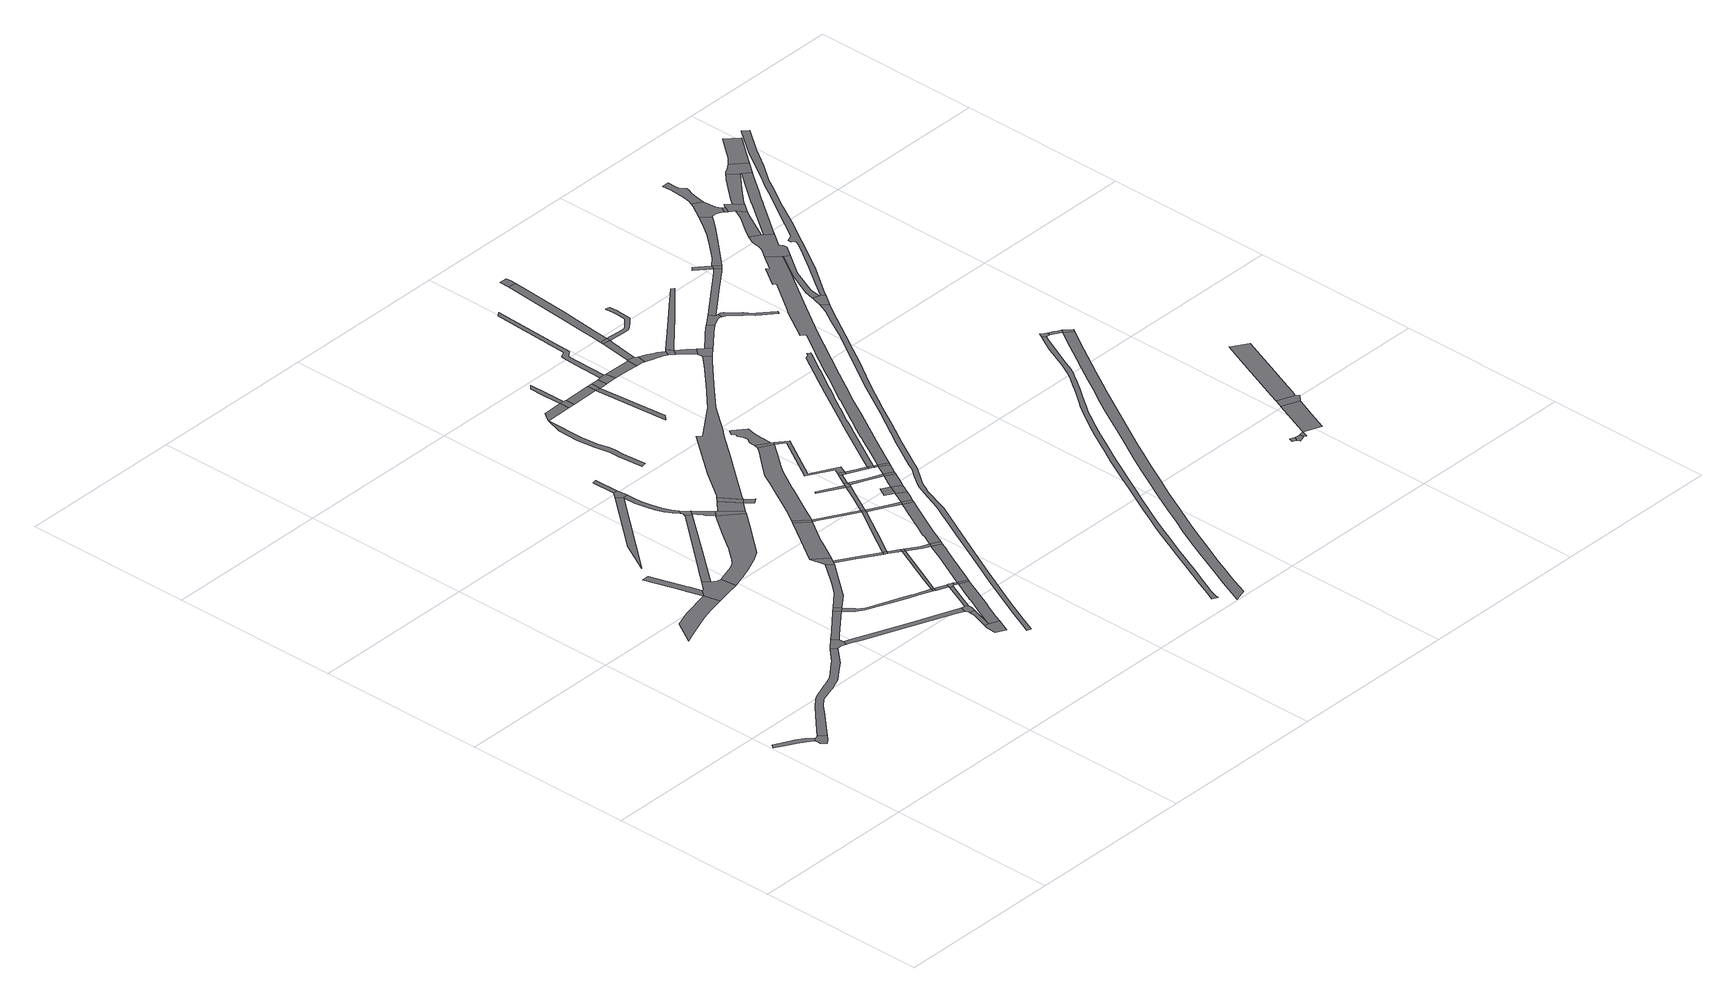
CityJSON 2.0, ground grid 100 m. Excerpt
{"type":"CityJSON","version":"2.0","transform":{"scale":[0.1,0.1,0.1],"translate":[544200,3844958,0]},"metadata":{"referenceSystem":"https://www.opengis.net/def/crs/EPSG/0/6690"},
"CityObjects":{
"road1":{"type":"Road","attributes":{"RoadStructureAttribute.sectionType":"1"},"geometry":[{"type":"MultiSurface","lod":"1","boundaries":[[[0,1,2,3,4,5,6,7,8,9]]]}]},
"road2":{"type":"Road","geometry":[{"type":"MultiSurface","lod":"1","boundaries":[[[10,11,9,8,12,13,14,15,16]]]}]},
"road3":{"type":"Road","attributes":{"RoadStructureAttribute.sectionType":"1"},"geometry":[{"type":"MultiSurface","lod":"1","boundaries":[[[17,18,19,20,21,22,23,24,25,26,10,16,27,28,29,30,31,32,33,34,35]]]}]},
"road4":{"type":"Road","attributes":{"RoadStructureAttribute.sectionType":"1"},"geometry":[{"type":"MultiSurface","lod":"1","boundaries":[[[36,37,38,39,40,41,42,43,44]]]}]},
"road5":{"type":"Road","geometry":[{"type":"MultiSurface","lod":"1","boundaries":[[[45,46,17,35,47,48,49,50]]]}]},
"road6":{"type":"Road","attributes":{"RoadStructureAttribute.sectionType":"1"},"geometry":[{"type":"MultiSurface","lod":"1","boundaries":[[[51,52,53,54,55,56,36,57]]]}]},
"road7":{"type":"Road","attributes":{"RoadStructureAttribute.sectionType":"1"},"geometry":[{"type":"MultiSurface","lod":"1","boundaries":[[[58,59,60,61,45,50,62,63,64]]]}]},
"road8":{"type":"Road","geometry":[{"type":"MultiSurface","lod":"1","boundaries":[[[65,66,57,36,44,67,68,69,70,71]]]}]},
"road9":{"type":"Road","geometry":[{"type":"MultiSurface","lod":"1","boundaries":[[[72,58,64,73]]]}]},
"road10":{"type":"Road","attributes":{"RoadStructureAttribute.sectionType":"1"},"geometry":[{"type":"MultiSurface","lod":"1","boundaries":[[[74,75,76,77,78,49,48,79,80,81,82,83,84]]]}]},
"road11":{"type":"Road","attributes":{"RoadStructureAttribute.sectionType":"1"},"geometry":[{"type":"MultiSurface","lod":"1","boundaries":[[[85,86,87,88,89,90,91,92,93,94,73,64,95,96,97,98,99,100,101,102,103,104,105,106]]]}]},
"road12":{"type":"Road","attributes":{"RoadStructureAttribute.sectionType":"1"},"geometry":[{"type":"MultiSurface","lod":"1","boundaries":[[[107,108,109,110,111,72,73,112,113,114,115,116]]]}]},
"road13":{"type":"Road","attributes":{"RoadStructureAttribute.sectionType":"1"},"geometry":[{"type":"MultiSurface","lod":"1","boundaries":[[[117,118,119,120]]]}]},
"road14":{"type":"Road","attributes":{"RoadStructureAttribute.sectionType":"1"},"geometry":[{"type":"MultiSurface","lod":"1","boundaries":[[[121,122,123,124,65,71,125,126,127]]]}]},
"road15":{"type":"Road","geometry":[{"type":"MultiSurface","lod":"1","boundaries":[[[128,129,130,131,132,133]]]}]},
"road16":{"type":"Road","attributes":{"RoadStructureAttribute.sectionType":"1"},"geometry":[{"type":"MultiSurface","lod":"1","boundaries":[[[134,135,136,137,138,139,128,133,140]]]}]},
"road17":{"type":"Road","geometry":[{"type":"MultiSurface","lod":"1","boundaries":[[[141,142,84,83,143,144,145,134,140,146,147,148,149,150,151]]]}]},
"road18":{"type":"Road","attributes":{"RoadStructureAttribute.sectionType":"1"},"geometry":[{"type":"MultiSurface","lod":"1","boundaries":[[[152,153,154,155,156,157,158,159,160,161,162,163,164,165,166,69,68,167,168,169,170,171,172,173,174,175,176,177,178,179,180]]]}]},
"road19":{"type":"Road","attributes":{"RoadStructureAttribute.sectionType":"1"},"geometry":[{"type":"MultiSurface","lod":"1","boundaries":[[[181,182,183,184,185,186,133,132,187,188,189,190,191,192,193,194]]]}]},
"road20":{"type":"Road","attributes":{"RoadStructureAttribute.sectionType":"1"},"geometry":[{"type":"MultiSurface","lod":"1","boundaries":[[[195,196,151,150,197,198]]]}]},
"road21":{"type":"Road","geometry":[{"type":"MultiSurface","lod":"1","boundaries":[[[106,105,199,200]]]}]},
"road22":{"type":"Road","geometry":[{"type":"MultiSurface","lod":"1","boundaries":[[[201,107,116,202,203,204]]]}]},
"road23":{"type":"Road","attributes":{"RoadStructureAttribute.sectionType":"1"},"geometry":[{"type":"MultiSurface","lod":"1","boundaries":[[[200,199,205,206]]]}]},
"road24":{"type":"Road","geometry":[{"type":"MultiSurface","lod":"1","boundaries":[[[207,208,206,205,195,198,209,210,211]]]}]},
"road25":{"type":"Road","attributes":{"RoadStructureAttribute.sectionType":"1"},"geometry":[{"type":"MultiSurface","lod":"1","boundaries":[[[212,213,214,215,216,217,120,218,219,220,221,222,223,224]]]}]},
"road26":{"type":"Road","geometry":[{"type":"MultiSurface","lod":"1","boundaries":[[[225,226,227,117,120,217]]]}]},
"road27":{"type":"Road","geometry":[{"type":"MultiSurface","lod":"1","boundaries":[[[211,210,181,228]]]}]},
"road28":{"type":"Road","geometry":[{"type":"MultiSurface","lod":"1","boundaries":[[[229,224,223,230,121,127,231,232]]]}]},
"road29":{"type":"Road","attributes":{"RoadStructureAttribute.sectionType":"1"},"geometry":[{"type":"MultiSurface","lod":"1","boundaries":[[[233,203,202,234,235,236,237]]]}]},
"road30":{"type":"Road","attributes":{"RoadStructureAttribute.sectionType":"1"},"geometry":[{"type":"MultiSurface","lod":"1","boundaries":[[[238,239,240,106,200,241,242,243]]]}]},
"road31":{"type":"Road","geometry":[{"type":"MultiSurface","lod":"1","boundaries":[[[228,181,194,244]]]}]},
"road32":{"type":"Road","attributes":{"RoadStructureAttribute.sectionType":"1"},"geometry":[{"type":"MultiSurface","lod":"1","boundaries":[[[245,246,232,231,247,248,152,249]]]}]},
"road33":{"type":"Road","attributes":{"RoadStructureAttribute.sectionType":"1"},"geometry":[{"type":"MultiSurface","lod":"1","boundaries":[[[250,251,227,226]]]}]},
"road34":{"type":"Road","attributes":{"RoadStructureAttribute.sectionType":"1"},"geometry":[{"type":"MultiSurface","lod":"1","boundaries":[[[252,253,201,204,254,255,256,257]]]}]},
"road35":{"type":"Road","geometry":[{"type":"MultiSurface","lod":"1","boundaries":[[[249,152,180,258,259]]]}]},
"road36":{"type":"Road","geometry":[{"type":"MultiSurface","lod":"1","boundaries":[[[237,236,260,261]]]}]},
"road37":{"type":"Road","attributes":{"RoadStructureAttribute.sectionType":"1"},"geometry":[{"type":"MultiSurface","lod":"1","boundaries":[[[262,261,260,238,263]]]}]},
"road38":{"type":"Road","attributes":{"RoadStructureAttribute.sectionType":"1"},"geometry":[{"type":"MultiSurface","lod":"1","boundaries":[[[264,259,258,265]]]}]},
"road39":{"type":"Road","attributes":{"RoadStructureAttribute.sectionType":"1"},"geometry":[{"type":"MultiSurface","lod":"1","boundaries":[[[266,267,268,228,244,269,270,271,272,273,274]]]}]},
"road40":{"type":"Road","geometry":[{"type":"MultiSurface","lod":"1","boundaries":[[[263,238,243,275]]]}]},
"road41":{"type":"Road","geometry":[{"type":"MultiSurface","lod":"1","boundaries":[[[276,252,257,277]]]}]},
"road42":{"type":"Road","attributes":{"RoadStructureAttribute.sectionType":"1"},"geometry":[{"type":"MultiSurface","lod":"1","boundaries":[[[278,264,265,279]]]}]},
"road43":{"type":"Road","geometry":[{"type":"MultiSurface","lod":"1","boundaries":[[[280,281,275,243,282,283,266,284]]]}]},
"road44":{"type":"Road","attributes":{"RoadStructureAttribute.sectionType":"1"},"geometry":[{"type":"MultiSurface","lod":"1","boundaries":[[[285,286,279,265]]]}]},
"road45":{"type":"Road","attributes":{"RoadStructureAttribute.sectionType":"1"},"geometry":[{"type":"MultiSurface","lod":"1","boundaries":[[[287,288,289,237,261,290,291]]]}]},
"road46":{"type":"Road","geometry":[{"type":"MultiSurface","lod":"1","boundaries":[[[284,266,274,292]]]}]},
"road47":{"type":"Road","attributes":{"RoadStructureAttribute.sectionType":"1"},"geometry":[{"type":"MultiSurface","lod":"1","boundaries":[[[293,277,257,294,295,287,296]]]}]},
"road48":{"type":"Road","geometry":[{"type":"MultiSurface","lod":"1","boundaries":[[[297,298,299,300,301,302,303,304,305,306,307,308,309,310,311,312]]]}]},
"road49":{"type":"Road","geometry":[{"type":"MultiSurface","lod":"1","boundaries":[[[296,287,291,313]]]}]},
"road50":{"type":"Road","attributes":{"RoadStructureAttribute.sectionType":"1"},"geometry":[{"type":"MultiSurface","lod":"1","boundaries":[[[314,315,316,317,318,319,320,321,322,284,292,323,324,325,326]]]}]},
"road51":{"type":"Road","attributes":{"RoadStructureAttribute.sectionType":"1"},"geometry":[{"type":"MultiSurface","lod":"1","boundaries":[[[327,328,329,330,331,332,333,276,277,334,335,336,337,338,339,340]]]}]},
"road52":{"type":"Road","geometry":[{"type":"MultiSurface","lod":"1","boundaries":[[[341,342,313,291,343,344,314,345]]]}]},
"road53":{"type":"Road","attributes":{"RoadStructureAttribute.sectionType":"1"},"geometry":[{"type":"MultiSurface","lod":"1","boundaries":[[[346,347,296,313,348,349,350,351]]]}]},
"road54":{"type":"Road","geometry":[{"type":"MultiSurface","lod":"1","boundaries":[[[352,353,354,346,355]]]}]},
"road55":{"type":"Road","attributes":{"RoadStructureAttribute.sectionType":"1"},"geometry":[{"type":"MultiSurface","lod":"1","boundaries":[[[356,357,358,359,311,360]]]}]},
"road56":{"type":"Road","geometry":[{"type":"MultiSurface","lod":"1","boundaries":[[[345,314,326,361]]]}]},
"road57":{"type":"Road","geometry":[{"type":"MultiSurface","lod":"1","boundaries":[[[362,355,346,351,363,364]]]}]},
"road58":{"type":"Road","attributes":{"RoadStructureAttribute.sectionType":"1"},"geometry":[{"type":"MultiSurface","lod":"1","boundaries":[[[365,345,361,366,367]]]}]},
"road59":{"type":"Road","geometry":[{"type":"MultiSurface","lod":"1","boundaries":[[[368,369,370,365,371]]]}]},
"road60":{"type":"Road","attributes":{"RoadStructureAttribute.sectionType":"1"},"geometry":[{"type":"MultiSurface","lod":"1","boundaries":[[[372,362,364,373]]]}]},
"road61":{"type":"Road","geometry":[{"type":"MultiSurface","lod":"1","boundaries":[[[374,356,360,375,376]]]}]},
"road62":{"type":"Road","attributes":{"RoadStructureAttribute.sectionType":"1"},"geometry":[{"type":"MultiSurface","lod":"1","boundaries":[[[371,365,367,377,378,379,380]]]}]},
"road63":{"type":"Road","geometry":[{"type":"MultiSurface","lod":"1","boundaries":[[[381,372,373,382,383]]]}]},
"road64":{"type":"Road","geometry":[{"type":"MultiSurface","lod":"1","boundaries":[[[384,385,386,364,363,387,388,389,390]]]}]},
"road65":{"type":"Road","geometry":[{"type":"MultiSurface","lod":"1","boundaries":[[[391,392,393,394,395,396,356,374]]]}]},
"road66":{"type":"Road","attributes":{"RoadStructureAttribute.sectionType":"1"},"geometry":[{"type":"MultiSurface","lod":"1","boundaries":[[[397,398,399,400,340,401,402,403,404,381,383]]]}]},
"road67":{"type":"Road","attributes":{"RoadStructureAttribute.sectionType":"1"},"geometry":[{"type":"MultiSurface","lod":"1","boundaries":[[[389,405,371,380,406,407,408]]]}]},
"road68":{"type":"Road","attributes":{"RoadStructureAttribute.sectionType":"1"},"geometry":[{"type":"MultiSurface","lod":"1","boundaries":[[[409,410,383,382,411,412,413,414]]]}]},
"road69":{"type":"Road","geometry":[{"type":"MultiSurface","lod":"1","boundaries":[[[415,327,340,400,416]]]}]},
"road70":{"type":"Road","attributes":{"RoadStructureAttribute.sectionType":"1"},"geometry":[{"type":"MultiSurface","lod":"1","boundaries":[[[417,376,375,418]]]}]},
"road71":{"type":"Road","attributes":{"RoadStructureAttribute.sectionType":"1"},"geometry":[{"type":"MultiSurface","lod":"1","boundaries":[[[419,420,421,422,423,424,425,426,427,278,279,428,429,430,431,432,433,434,435,436,437]]]}]},
"road72":{"type":"Road","geometry":[{"type":"MultiSurface","lod":"1","boundaries":[[[390,389,408,438]]]}]},
"road73":{"type":"Road","attributes":{"RoadStructureAttribute.sectionType":"1"},"geometry":[{"type":"MultiSurface","lod":"1","boundaries":[[[439,440,441,442,443,444,445,446,447,448,449,450,451,415,416]]]}]},
"road74":{"type":"Road","geometry":[{"type":"MultiSurface","lod":"1","boundaries":[[[414,413,452,453,454,455]]]}]},
"road75":{"type":"Road","attributes":{"RoadStructureAttribute.sectionType":"1"},"geometry":[{"type":"MultiSurface","lod":"1","boundaries":[[[418,456,457,458]]]}]},
"road76":{"type":"Road","attributes":{"RoadStructureAttribute.sectionType":"1"},"geometry":[{"type":"MultiSurface","lod":"1","boundaries":[[[459,390,438,460]]]}]},
"road77":{"type":"Road","geometry":[{"type":"MultiSurface","lod":"1","boundaries":[[[455,454,459,461]]]}]},
"road78":{"type":"Road","geometry":[{"type":"MultiSurface","lod":"1","boundaries":[[[461,459,460,462]]]}]},
"road79":{"type":"Road","geometry":[{"type":"MultiSurface","lod":"1","boundaries":[[[463,417,418,458]]]}]},
"road80":{"type":"Road","attributes":{"RoadStructureAttribute.sectionType":"1"},"geometry":[{"type":"MultiSurface","lod":"1","boundaries":[[[464,463,458,465]]]}]},
"road81":{"type":"Road","attributes":{"RoadStructureAttribute.sectionType":"1"},"geometry":[{"type":"MultiSurface","lod":"1","boundaries":[[[466,467,468,469,470,471,472,473,474,475,476,477,478,479,480,481,482,483,484,485,486,487,488,489,490,491,492,493,494,495,496,497,498,499,500,501,502,503,504,505,506,507,508,509,510,511,512,513,514,515,516,517,518,519,520,521,522,523]]]}]},
"road82":{"type":"Road","geometry":[{"type":"MultiSurface","lod":"1","boundaries":[[[524,525,464,465,526,527]]]}]},
"road83":{"type":"Road","attributes":{"RoadStructureAttribute.sectionType":"1"},"geometry":[{"type":"MultiSurface","lod":"1","boundaries":[[[527,526,528,529,530]]]}]},
"road84":{"type":"Road","attributes":{"RoadStructureAttribute.sectionType":"1"},"geometry":[{"type":"MultiSurface","lod":"1","boundaries":[[[531,532,533,534,535,536,537,538,539,540,525,524]]]}]},
"road85":{"type":"Road","geometry":[{"type":"MultiSurface","lod":"1","boundaries":[[[541,530,529,542,543,544,545,546]]]}]},
"road86":{"type":"Road","attributes":{"RoadStructureAttribute.sectionType":"1"},"geometry":[{"type":"MultiSurface","lod":"1","boundaries":[[[547,548,549,550,551,552,553,554,555,556,557,558,559,560,561,562,563,564,565,566,567,568,569,570,571,572,573,574,575,576,577,578,579,580,581,582,583,584,585,586,587,588,589,590,414,455]]]}]},
"road87":{"type":"Road","attributes":{"RoadStructureAttribute.sectionType":"1"},"geometry":[{"type":"MultiSurface","lod":"1","boundaries":[[[591,541,546,592,593]]]}]},
"road88":{"type":"Road","attributes":{"RoadStructureAttribute.sectionType":"1"},"geometry":[{"type":"MultiSurface","lod":"1","boundaries":[[[594,595,596,544,543,597,598,599,600,601]]]}]},
"road89":{"type":"Road","geometry":[{"type":"MultiSurface","lod":"1","boundaries":[[[602,603,591,593]]]}]},
"road90":{"type":"Road","geometry":[{"type":"MultiSurface","lod":"1","boundaries":[[[604,601,600,605,606,607]]]}]},
"road91":{"type":"Road","attributes":{"RoadStructureAttribute.sectionType":"1"},"geometry":[{"type":"MultiSurface","lod":"1","boundaries":[[[608,609,607,606,610,611,612,613,614]]]}]},
"road92":{"type":"Road","attributes":{"RoadStructureAttribute.sectionType":"1"},"geometry":[{"type":"MultiSurface","lod":"1","boundaries":[[[615,616,617,618,619,620,621,622,623,624,625,626,627,628,629,630,631,632,633,634,635,636,637,638,639,640,641,642,643,644,645,646,647,648,649,650,651,652,653,654,655,656,657,658,659,660,661,662,663,664,665,666,667,668,669,670,671,672,673,674,675,676,677,678,679,680,681,682,683,684,685,686,687,688,689,690,691,692,693,694]]]}]},
"road93":{"type":"Road","attributes":{"RoadStructureAttribute.sectionType":"1"},"geometry":[{"type":"MultiSurface","lod":"1","boundaries":[[[695,696,697,698,603,602,699,700,701,702]]]}]},
"road94":{"type":"Road","geometry":[{"type":"MultiSurface","lod":"1","boundaries":[[[614,613,419,437,703,704]]]}]},
"road95":{"type":"Road","geometry":[{"type":"MultiSurface","lod":"1","boundaries":[[[705,706,707,708,709,710,711,712,713,714,715,716,717,718,719,720,602,593]]]}]},
"road96":{"type":"Road","attributes":{"function":"3","RoadStructureAttribute.sectionType":"1"},"geometry":[{"type":"MultiSurface","lod":"1","boundaries":[[[721,722,723,724,725,726,727,728,729,730,731,732,733,734,735,736,737,738,739,740,741,742,743,744,745,746,747,748,749,750,751,752,753,754,755,756,757,758,759,760,761,762,763,764,765]]]}]},
"road97":{"type":"Road","attributes":{"RoadStructureAttribute.sectionType":"1"},"geometry":[{"type":"MultiSurface","lod":"1","boundaries":[[[766,767,768,704,703,769,770,771]]]}]},
"road98":{"type":"Road","geometry":[{"type":"MultiSurface","lod":"1","boundaries":[[[772,695,702,773,774]]]}]},
"road99":{"type":"Road","attributes":{"RoadStructureAttribute.sectionType":"1"},"geometry":[{"type":"MultiSurface","lod":"1","boundaries":[[[775,776,777,778,779,780,781,604,607]]]}]},
"road100":{"type":"Road","attributes":{"RoadStructureAttribute.sectionType":"1"},"geometry":[{"type":"MultiSurface","lod":"1","boundaries":[[[782,783,784,785,786,787,788,789,790,791,792,793,794,795,796,797,798,799,800,801,802,803,804,805,806,807,808,809,810,811,812,813,814,815,816,817,818,461,462,819,820,821,822,823,824,825,826,827,828,829,830,831,832,833]]]}]},
"road101":{"type":"Road","geometry":[{"type":"MultiSurface","lod":"1","boundaries":[[[834,835,766,771,836,837,838,839,840]]]}]},
"road102":{"type":"Road","attributes":{"RoadStructureAttribute.sectionType":"1"},"geometry":[{"type":"MultiSurface","lod":"1","boundaries":[[[841,842,843,844,845,846,847,848,849,850,851,852,853,839,838]]]}]},
"road103":{"type":"Road","attributes":{"RoadStructureAttribute.sectionType":"1"},"geometry":[{"type":"MultiSurface","lod":"1","boundaries":[[[854,855,856,834,840,857,858,859]]]}]},
"road104":{"type":"Road","geometry":[{"type":"MultiSurface","lod":"1","boundaries":[[[860,861,862,863]]]}]},
"road105":{"type":"Road","geometry":[{"type":"MultiSurface","lod":"1","boundaries":[[[864,863,862,865,866,867,868]]]}]},
"road106":{"type":"Road","attributes":{"RoadStructureAttribute.sectionType":"1"},"geometry":[{"type":"MultiSurface","lod":"1","boundaries":[[[869,868,867,870]]]}]},
"road107":{"type":"Road","geometry":[{"type":"MultiSurface","lod":"1","boundaries":[[[871,872,854,873]]]}]},
"road108":{"type":"Road","geometry":[{"type":"MultiSurface","lod":"1","boundaries":[[[874,875,876,466,523,877,878,879]]]}]},
"road109":{"type":"Road","geometry":[{"type":"MultiSurface","lod":"1","boundaries":[[[873,854,859,880]]]}]},
"road110":{"type":"Road","attributes":{"RoadStructureAttribute.sectionType":"1"},"geometry":[{"type":"MultiSurface","lod":"1","boundaries":[[[881,882,883,869,884,885,886,887,888]]]}]},
"road111":{"type":"Road","attributes":{"RoadStructureAttribute.sectionType":"1"},"geometry":[{"type":"MultiSurface","lod":"1","boundaries":[[[889,890,891,874,879,892,893,894]]]}]},
"road112":{"type":"Road","geometry":[{"type":"MultiSurface","lod":"1","boundaries":[[[895,896,881,888,897,898,899]]]}]},
"road113":{"type":"Road","geometry":[{"type":"MultiSurface","lod":"1","boundaries":[[[900,615,694,901,902,903,904]]]}]},
"road114":{"type":"Road","geometry":[{"type":"MultiSurface","lod":"1","boundaries":[[[905,906,903,902,907,721,908]]]}]},
"road115":{"type":"Road","attributes":{"RoadStructureAttribute.sectionType":"1"},"geometry":[{"type":"MultiSurface","lod":"1","boundaries":[[[909,910,911,912,913,914,873,880,915,916,917,918,919]]]}]},
"road116":{"type":"Road","geometry":[{"type":"MultiSurface","lod":"1","boundaries":[[[908,721,765,920]]]}]},
"road117":{"type":"Road","geometry":[{"type":"MultiSurface","lod":"1","boundaries":[[[921,922,923,924,925,926,927,928,782,833,889,894,929,930,931,932,933,934,935]]]}]},
"road118":{"type":"Road","attributes":{"RoadStructureAttribute.sectionType":"1"},"geometry":[{"type":"MultiSurface","lod":"1","boundaries":[[[936,937,938,939,940,941,895,899,942,943,944,945,946]]]}]},
"road119":{"type":"Road","attributes":{"RoadStructureAttribute.sectionType":"1"},"geometry":[{"type":"MultiSurface","lod":"1","boundaries":[[[947,948,949,921,935,950,951]]]}]},
"road120":{"type":"Road","geometry":[{"type":"MultiSurface","lod":"1","boundaries":[[[952,953,909,919,954,955,956,957,958,959,960,961,962]]]}]},
"road121":{"type":"Road","attributes":{"RoadStructureAttribute.sectionType":"1"},"geometry":[{"type":"MultiSurface","lod":"1","boundaries":[[[959,958,963,964]]]}]},
"road122":{"type":"Road","geometry":[{"type":"MultiSurface","lod":"1","boundaries":[[[965,964,963,966,947,951,967,968]]]}]},
"road123":{"type":"Road","attributes":{"RoadStructureAttribute.sectionType":"1"},"geometry":[{"type":"MultiSurface","lod":"1","boundaries":[[[969,970,971,972,952,962,973,974,975,976,977,978,979]]]}]},
"road124":{"type":"Road","attributes":{"RoadStructureAttribute.sectionType":"1"},"geometry":[{"type":"MultiSurface","lod":"1","boundaries":[[[980,981,982,983,984,985,986,987,988,989,990,991,992,993,994,995,996,997,998,999,1000,878,877,1001,1002,1003,1004,1005,1006,1007,1008,1009,1010,1011,1012,1013,1014]]]}]},
"road125":{"type":"Road","attributes":{"RoadStructureAttribute.sectionType":"1"},"geometry":[{"type":"MultiSurface","lod":"1","boundaries":[[[1015,1016,1017,1018,1019,1020,1021,933,932,1022,1023,1024,1025,1026,1027,1028,1029,1030,1031,1032]]]}]},
"road126":{"type":"Road","attributes":{"RoadStructureAttribute.sectionType":"1"},"geometry":[{"type":"MultiSurface","lod":"1","boundaries":[[[1033,1034,1035,1036,1037,1038,968,967,1039,1040,1041,1042]]]}]},
"road127":{"type":"Road","geometry":[{"type":"MultiSurface","lod":"1","boundaries":[[[1043,1044,1045,1046,1033,1042,1015,1032,1047]]]}]},
"road128":{"type":"Road","attributes":{"RoadStructureAttribute.sectionType":"1"},"geometry":[{"type":"MultiSurface","lod":"1","boundaries":[[[1048,1049,1050,1043,1047,1051,1052,1053]]]}]}
},
"vertices":[
[182,800,0],[137,829,0],[97,852,0],[26,886,0],[9,863,0],[74,829,0],[122,804,0],[165,777,0],[200,750,0],[217,765,0],
[242,770,0],[230,765,0],[205,730,0],[200,713,0],[224,685,0],[250,708,0],[278,736,0],
[874,1248,0],[793,1166,0],[775,1152,0],[677,1077,0],[635,1060,0],[607,1049,0],[507,1011,0],[483,998,0],[435,957,0],[326,854,0],[427,890,0],[466,930,0],[510,966,0],[600,996,0],[610,1000,0],[690,1032,0],[750,1078,0],[814,1126,0],[900,1222,0],
[802,2046,0],[625,2006,0],[528,1971,0],[447,1832,0],[509,1858,0],[656,1912,0],[723,1932,0],[805,1951,0],[823,1955,0],
[939,1302,0],[882,1257,0],[933,1225,0],[957,1215,0],[967,1243,0],[965,1270,0],
[813,2158,0],[811,2163,0],[746,2378,0],[704,2377,0],[772,2147,0],[774,2141,0],[834,2089,0],
[1136,1465,0],[1125,1457,0],[1008,1358,0],[996,1348,0],[972,1276,0],[998,1297,0],[1163,1432,0],
[892,2143,0],[839,2081,0],[908,1974,0],[985,1990,0],[972,2082,0],[952,2085,0],[921,2107,0],
[1161,1486,0],[1188,1452,0],
[1300,1113,0],[1043,1213,0],[1041,1214,0],[987,1235,0],[969,1242,0],[982,1205,0],[1037,1184,0],[1288,1085,0],[1532,988,0],[1583,966,0],[1595,999,0],
[1537,1258,0],[1513,1269,0],[1474,1285,0],[1401,1312,0],[1319,1343,0],[1291,1353,0],[1271,1363,0],[1251,1375,0],[1236,1390,0],[1228,1400,0],[1196,1397,0],[1214,1380,0],[1226,1370,0],[1241,1360,0],[1254,1353,0],[1274,1343,0],[1321,1324,0],[1392,1297,0],[1486,1259,0],[1557,1231,0],[1614,1208,0],[1620,1229,0],
[1427,1777,0],[1398,1739,0],[1323,1641,0],[1280,1590,0],[1264,1570,0],[1280,1523,0],[1289,1535,0],[1410,1684,0],[1417,1693,0],[1457,1742,0],
[1164,2977,0],[881,2636,0],[776,2448,0],[1191,2944,0],
[1281,2608,0],[1272,2593,0],[961,2226,0],[957,2220,0],[1046,2259,0],[1048,2262,0],[1307,2578,0],
[1557,807,0],[1546,780,0],[1545,725,0],[1599,695,0],[1636,775,0],[1580,800,0],
[1595,941,0],[1590,924,0],[1591,921,0],[1591,904,0],[1581,876,0],[1566,831,0],[1623,933,0],
[1615,992,0],[1611,993,0],[1590,959,0],[1591,956,0],[1593,954,0],[1631,958,0],[1633,964,0],[1634,979,0],[1635,988,0],[1635,989,0],[1617,996,0],
[1384,2486,0],[1296,2368,0],[1245,2294,0],[1224,2264,0],[1207,2240,0],[1201,2232,0],[1184,2211,0],[1148,2167,0],[1144,2162,0],[1121,2139,0],[1107,2131,0],[1091,2121,0],[1087,2120,0],[1064,2112,0],[1006,2093,0],[1004,1996,0],[1038,2006,0],[1065,2013,0],[1068,2015,0],[1122,2035,0],[1132,2039,0],[1206,2072,0],[1212,2075,0],[1255,2098,0],[1274,2108,0],[1329,2174,0],[1399,2258,0],[1412,2274,0],[1504,2388,0],
[1748,1156,0],[1699,1055,0],[1692,1039,0],[1683,1020,0],[1680,1013,0],[1620,885,0],[1656,818,0],[1697,907,0],[1708,929,0],[1726,968,0],[1738,993,0],[1775,1072,0],[1785,1094,0],[1802,1130,0],
[1693,1167,0],[1640,1049,0],[1658,1040,0],[1712,1159,0],
[1629,1201,0],[1635,1224,0],
[1409,1867,0],[1467,1755,0],[1477,1773,0],[1491,1796,0],
[1693,1175,0],[1702,1197,0],
[1721,1189,0],[1713,1193,0],[1716,1168,0],[1726,1165,0],[1734,1182,0],
[1273,2695,0],[1253,2743,0],[1240,2797,0],[1229,2860,0],[1226,2917,0],[1224,2948,0],[1196,2867,0],[1207,2797,0],[1220,2752,0],[1238,2707,0],[1258,2668,0],[1281,2635,0],[1291,2658,0],
[1220,3002,0],[1220,3013,0],[1192,3012,0],
[1755,1170,0],
[1324,2618,0],[1286,2620,0],[1315,2588,0],[1332,2610,0],
[1605,1693,0],[1580,1689,0],[1597,1678,0],[1695,1618,0],[1703,1632,0],
[1777,1568,0],[1697,1395,0],[1663,1322,0],[1684,1329,0],[1711,1389,0],[1789,1556,0],
[1809,1145,0],
[1369,2565,0],[1342,2598,0],[1348,2538,0],[1354,2528,0],[1411,2515,0],
[1216,3157,0],[1191,3149,0],
[1597,2154,0],[1509,2019,0],[1561,1916,0],[1583,1955,0],[1590,1966,0],[1669,2084,0],
[1516,2403,0],[1426,2510,0],
[1712,1608,0],[1723,1625,0],
[1732,1619,0],[1784,1585,0],
[1488,2571,0],[1563,2461,0],
[1910,1487,0],[1906,1479,0],[1861,1387,0],[1821,1170,0],[1861,1251,0],[1894,1320,0],[1937,1405,0],[1940,1410,0],[1964,1460,0],
[1798,1576,0],
[1608,2170,0],[1681,2099,0],
[1513,2597,0],[1589,2485,0],
[1874,1527,0],[1844,1546,0],[1836,1527,0],[1867,1509,0],[1920,1507,0],
[1603,2416,0],[1633,2439,0],
[1905,1957,0],[1903,1953,0],[1803,1793,0],[1822,1782,0],[1923,1942,0],
[1974,1480,0],
[1755,2059,0],[1701,2075,0],[1751,2046,0],[1915,1972,0],
[1426,3469,0],[1432,3414,0],[1437,3367,0],[1450,3307,0],[1456,3272,0],[1456,3212,0],[1470,3065,0],[1500,3072,0],[1489,3215,0],[1488,3275,0],[1483,3312,0],[1470,3372,0],[1464,3419,0],[1459,3472,0],[1457,3694,0],[1428,3594,0],
[1930,1957,0],
[2096,1852,0],[2078,1816,0],[2048,1760,0],[2043,1749,0],[2039,1743,0],[2012,1691,0],[1998,1662,0],[1960,1589,0],[1952,1571,0],[2026,1583,0],[2077,1684,0],[2119,1763,0],[2151,1823,0],
[1987,2742,0],[1968,2712,0],[1859,2589,0],[1824,2546,0],[1783,2468,0],[1660,2249,0],[1630,2204,0],[1727,2181,0],[1824,2353,0],[1834,2371,0],[1910,2502,0],[1942,2543,0],[1983,2594,0],[2065,2698,0],
[2076,1883,0],[2014,1915,0],[2006,1899,0],[2071,1866,0],[2106,1869,0],
[2020,2168,0],[1971,2075,0],[1935,1966,0],[1990,2065,0],[2009,2098,0],[2041,2156,0],
[1885,2256,0],[1875,2246,0],[2008,2174,0],[2028,2183,0],
[1615,3756,0],[1544,3754,0],[1497,3752,0],[1476,3722,0],[1616,3698,0],
[2160,1841,0],
[2036,2198,0],[2048,2168,0],[2053,2188,0],
[2145,1945,0],[2179,1877,0],[2194,1906,0],
[2127,2028,0],[2125,2028,0],[2093,1973,0],[2175,2001,0],
[2074,2265,0],[2090,2256,0],
[1642,3759,0],[1659,3699,0],[1657,3754,0],
[2203,1922,0],[2208,1931,0],[2210,1935,0],[2224,1962,0],
[2084,2282,0],[2109,2247,0],[2117,2264,0],
[2198,2120,0],[2142,2146,0],[2077,2177,0],[2133,2131,0],[2194,2105,0],[2225,2091,0],[2235,2108,0],
[1641,3799,0],[1640,3882,0],[1638,3979,0],[1613,3956,0],[1614,3872,0],[1615,3787,0],
[2139,2311,0],[1978,2392,0],[2143,2661,0],[2078,2711,0],[2068,2696,0],[2118,2661,0],[1956,2392,0],[2102,2314,0],
[2193,2034,0],[2257,2022,0],[2267,2040,0],[2279,2061,0],
[2193,2227,0],[2176,2235,0],[2171,2218,0],[2183,2212,0],[2224,2193,0],[2228,2210,0],
[1992,2765,0],[2065,2721,0],
[1825,3755,0],[1825,3703,0],
[2420,3503,0],[2364,3445,0],[2241,3320,0],[2087,3173,0],[2068,3157,0],[1881,3022,0],[1856,3042,0],[1640,2770,0],[1525,2608,0],[1602,2506,0],[1733,2667,0],[1825,2781,0],[1955,2944,0],[1978,2970,0],[2118,3144,0],[2225,3250,0],[2315,3337,0],[2420,3439,0],[2451,3466,0],
[2288,2079,0],
[2066,2734,0],[2069,2786,0],[2071,2836,0],[2081,2891,0],[2015,2943,0],[2005,2947,0],[1988,2922,0],[2001,2900,0],[1996,2887,0],[2011,2858,0],[2014,2833,0],[1997,2805,0],[1992,2787,0],
[2235,2187,0],[2245,2183,0],[2252,2179,0],[2257,2193,0],
[1862,3256,0],[1892,3286,0],[1855,3698,0],
[2269,2170,0],[2319,2134,0],
[2276,2183,0],
[2330,2152,0],
[1855,3756,0],
[1905,3756,0],[1907,3700,0],
[3164,3374,0],[3139,3308,0],[3090,3229,0],[3017,3098,0],[2776,2720,0],[2641,2491,0],[2488,2245,0],[2380,2059,0],[2363,2024,0],[2328,1978,0],[2296,1933,0],[2274,1898,0],[2259,1870,0],[2245,1833,0],[2230,1798,0],[2211,1747,0],[2196,1710,0],[2186,1687,0],[2159,1634,0],[2120,1556,0],[2069,1456,0],[2007,1328,0],[1941,1195,0],[1875,1064,0],[1816,944,0],[1740,783,0],[1689,670,0],[1665,617,0],[1691,607,0],[1712,658,0],[1763,768,0],[1807,866,0],[1861,977,0],[1932,1122,0],[2013,1283,0],[2126,1507,0],[2211,1672,0],[2238,1750,0],[2248,1775,0],[2260,1808,0],[2270,1833,0],[2285,1861,0],[2297,1886,0],[2309,1906,0],[2334,1939,0],[2390,2013,0],[2420,2067,0],[2513,2228,0],[2599,2371,0],[2676,2504,0],[2720,2575,0],[2774,2663,0],[2838,2763,0],[2909,2871,0],[2973,2977,0],[3040,3085,0],[3126,3224,0],[3197,3333,0],
[1955,3764,0],[1925,3761,0],[1978,3702,0],[1967,3759,0],
[2078,3701,0],[2130,3696,0],[2135,3756,0],
[1960,3947,0],[1962,4007,0],[1962,4009,0],[1999,4037,0],[2022,4540,0],[1997,4522,0],[1974,4054,0],[1935,4034,0],[1933,3996,0],[1931,3933,0],
[2136,3766,0],[2165,3694,0],[2184,3688,0],[2195,3742,0],[2185,3749,0],[2180,3757,0],
[2262,2203,0],[2286,2244,0],[2314,2292,0],[2348,2352,0],[2417,2470,0],[2447,2522,0],[2454,2533,0],[2466,2555,0],[2468,2557,0],[2475,2575,0],[2491,2602,0],[2496,2608,0],[2532,2667,0],[2535,2671,0],[2559,2710,0],[2563,2718,0],[2585,2753,0],[2599,2775,0],[2626,2818,0],[2634,2831,0],[2659,2873,0],[2663,2879,0],[2689,2920,0],[2698,2936,0],[2718,2967,0],[2729,2986,0],[2752,3023,0],[2765,3043,0],[2766,3045,0],[2773,3057,0],[2783,3073,0],[2792,3087,0],[2793,3088,0],[2799,3098,0],[2801,3102,0],[2802,3104,0],[2810,3115,0],[2792,3128,0],[2785,3113,0],[2760,3102,0],[2645,2919,0],[2589,2823,0],[2471,2626,0],[2400,2507,0],
[2165,3956,0],[2205,3934,0],[2210,3949,0],
[2290,3698,0],[2272,3707,0],[2243,3722,0],[2238,3672,0],[2243,3671,0],[2289,3656,0],[2310,3642,0],[2326,3673,0],
[2213,3974,0],[2168,3974,0],
[2339,3684,0],[2329,3628,0],[2341,3618,0],[2358,3648,0],
[2428,3589,0],[2409,3606,0],[2355,3607,0],[2374,3587,0],[2409,3546,0],[2416,3537,0],[2447,3571,0],
[3698,2337,0],[3690,2322,0],[3663,2273,0],[3640,2228,0],[3615,2173,0],[3595,2128,0],[3581,2095,0],[3575,2081,0],[3562,2055,0],[3533,2004,0],[3510,1970,0],[3482,1930,0],[3456,1894,0],[3426,1853,0],[3393,1810,0],[3364,1773,0],[3339,1739,0],[3316,1704,0],[3305,1688,0],[3261,1616,0],[3216,1541,0],[3188,1489,0],[3139,1401,0],[3093,1322,0],[3051,1243,0],[3011,1166,0],[2967,1081,0],[2921,992,0],[2873,900,0],[2833,820,0],[2795,743,0],[2767,685,0],[2727,598,0],[2682,500,0],[2641,409,0],[2602,322,0],[2567,245,0],[2542,187,0],[2530,158,0],[2508,107,0],[2536,90,0],[2541,114,0],[2549,140,0],[2558,159,0],[2572,190,0],[2601,253,0],[2644,348,0],[2686,441,0],[2730,539,0],[2776,639,0],[2807,706,0],[2849,793,0],[2896,886,0],[2945,980,0],[2984,1055,0],[3030,1144,0],[3078,1232,0],[3112,1295,0],[3149,1361,0],[3196,1446,0],[3240,1527,0],[3280,1591,0],[3312,1646,0],[3349,1704,0],[3380,1748,0],[3408,1785,0],[3446,1836,0],[3472,1871,0],[3498,1907,0],[3525,1944,0],[3547,1977,0],[3564,2002,0],[3581,2032,0],[3590,2051,0],[3608,2093,0],[3621,2124,0],[3648,2183,0],[3681,2248,0],[3710,2307,0],[3718,2320,0],
[2228,4656,0],[2199,4307,0],[2179,4091,0],[2174,4046,0],[2223,4069,0],[2228,4110,0],[2249,4305,0],[2276,4652,0],
[2505,3511,0],[2479,3542,0],
[2328,3943,0],[2345,3946,0],[2360,3953,0],[2400,3984,0],[2430,4011,0],[2434,4071,0],[2436,4106,0],[2433,4151,0],[2410,4156,0],[2408,4155,0],[2411,4109,0],[2411,4081,0],[2407,4026,0],[2357,3981,0],[2340,3968,0],[2325,3968,0],
[3803,2285,0],[3777,2245,0],[3730,2169,0],[3671,2073,0],[3624,1996,0],[3570,1906,0],[3522,1826,0],[3462,1727,0],[3423,1661,0],[3369,1566,0],[3324,1486,0],[3265,1382,0],[3185,1241,0],[3135,1148,0],[3086,1056,0],[3020,933,0],[2962,820,0],[2905,705,0],[2869,633,0],[2821,531,0],[2772,426,0],[2730,333,0],[2688,240,0],[2653,160,0],[2588,6,0],[2663,30,0],[2684,81,0],[2716,160,0],[2743,220,0],[2790,327,0],[2837,429,0],[2876,510,0],[2935,635,0],[3003,772,0],[3075,909,0],[3136,1024,0],[3197,1138,0],[3257,1248,0],[3297,1320,0],[3553,1764,0],[3586,1820,0],[3648,1922,0],[3720,2042,0],[3796,2164,0],[3847,2244,0],
[2641,3677,0],[2586,3636,0],[2557,3610,0],[2537,3539,0],[2616,3606,0],[2666,3644,0],
[2233,4718,0],[2280,4692,0],[2275,4715,0],
[2515,3784,0],[2557,3820,0],[2634,3889,0],[2782,4020,0],[2764,4032,0],[2647,3936,0],[2545,3852,0],
[3301,3869,0],[3241,3782,0],[3223,3794,0],[3142,3675,0],[3159,3663,0],[3021,3465,0],[3002,3441,0],[2892,3262,0],[2905,3250,0],[2915,3241,0],[2912,3235,0],[2873,3174,0],[2852,3141,0],[2838,3119,0],[2826,3099,0],[2820,3090,0],[2818,3088,0],[2786,3036,0],[2757,2990,0],[2747,2975,0],[2712,2917,0],[2681,2866,0],[2644,2806,0],[2631,2784,0],[2593,2723,0],[2587,2712,0],[2525,2609,0],[2496,2562,0],[2495,2559,0],[2487,2547,0],[2484,2542,0],[2462,2504,0],[2412,2417,0],[2407,2409,0],[2384,2368,0],[2334,2282,0],[2277,2183,0],[2349,2185,0],[2372,2226,0],[2436,2336,0],[2560,2545,0],[2633,2670,0],[2700,2779,0],[2759,2876,0],[2829,2987,0],[2837,3001,0],[2910,3119,0],[2919,3132,0],[2971,3215,0],[3124,3446,0],[3281,3676,0],[3365,3804,0],
[2717,3732,0],[2653,3686,0],[2713,3667,0],[2738,3672,0],[2749,3670,0],[2755,3700,0],[2735,3697,0],
[2760,3667,0],[2783,3655,0],[2834,3598,0],[2835,3598,0],[2876,3551,0],[2970,3474,0],[2977,3492,0],[2895,3560,0],[2880,3573,0],[2850,3616,0],[2848,3616,0],[2785,3688,0],[2773,3697,0],
[3045,3990,0],[3020,3967,0],[2883,3863,0],[2911,3836,0],[3058,3945,0],[3073,3961,0],
[3852,780,0],[3843,755,0],[3866,746,0],[3881,769,0],
[3902,767,0],[3875,727,0],[3885,732,0],[3917,741,0],[3914,767,0],
[3945,774,0],[3930,736,0],
[2984,4082,0],[2964,4064,0],[3059,4015,0],
[3184,3440,0],[3182,3429,0],[3175,3406,0],[3251,3411,0],[3231,3424,0],[3223,3427,0],
[3094,3980,0],
[4042,1012,0],[3996,900,0],[3948,781,0],[4048,734,0],[4050,739,0],[4093,845,0],[4128,930,0],[4144,971,0],
[3369,3801,0],[3273,3654,0],[3199,3500,0],[3232,3495,0],[3304,3650,0],[3397,3781,0],
[4062,1062,0],[4045,1019,0],[4180,1005,0],[4168,1017,0],[4164,1021,0],
[3714,2363,0],[3728,2321,0],[3741,2318,0],[3748,2340,0],[3734,2346,0],
[3797,2313,0],[3777,2325,0],[3762,2308,0],[3814,2303,0],
[3344,4357,0],[3339,4348,0],[3295,4282,0],[3260,4230,0],[3188,4144,0],[3116,4063,0],[3115,4001,0],[3231,4124,0],[3332,4238,0],[3366,4278,0],[3394,4311,0],
[3858,2262,0],
[3382,4051,0],[3365,4020,0],[3358,4007,0],[3355,3991,0],[3354,3975,0],[3350,3951,0],[3344,3933,0],[3337,3921,0],[3442,3846,0],[3440,3874,0],[3425,3885,0],[3489,3975,0],[3445,4006,0],[3439,4016,0],[3438,4018,0],
[4267,1565,0],[4254,1534,0],[4215,1437,0],[4173,1336,0],[4126,1219,0],[4083,1115,0],[4183,1065,0],[4217,1149,0],[4257,1247,0],[4303,1360,0],[4363,1508,0],
[3512,4258,0],[3482,4196,0],[3422,4112,0],[3522,4172,0],[3545,4210,0],
[3411,4471,0],[3400,4446,0],[3406,4316,0],[3424,4316,0],[3444,4311,0],[3456,4304,0],[3466,4295,0],[3485,4330,0],[3471,4362,0],[3466,4397,0],[3465,4437,0],
[3482,4283,0],[3501,4318,0],
[3518,4340,0],[3497,4270,0],[3587,4265,0],[3546,4307,0],
[3430,4684,0],[3433,4624,0],[3429,4539,0],[3420,4491,0],[3472,4492,0],[3482,4527,0],[3496,4564,0],[3499,4579,0],[3473,4614,0],[3471,4639,0],[3472,4682,0],
[4072,4722,0],[3947,4557,0],[3892,4469,0],[3813,4343,0],[3812,4343,0],[3784,4304,0],[3749,4244,0],[3706,4177,0],[3645,4080,0],[3594,3995,0],[3549,3925,0],[3532,3901,0],[3518,3892,0],[3491,3880,0],[3492,3862,0],[3508,3850,0],[3509,3842,0],[3504,3826,0],[3476,3782,0],[3383,3644,0],[3296,3522,0],[3258,3421,0],[3323,3512,0],[3403,3621,0],[3532,3824,0],[3616,3958,0],[3697,4100,0],[3718,4135,0],[3771,4217,0],[3802,4269,0],[3837,4328,0],[3838,4328,0],[3912,4426,0],[3999,4555,0],[4107,4694,0],
[3785,4463,0],[3708,4363,0],[3632,4264,0],[3627,4257,0],[3623,4251,0],[3622,4250,0],[3621,4247,0],[3508,4001,0],[3592,4113,0],[3652,4194,0],[3654,4197,0],[3656,4200,0],[3658,4203,0],[3663,4209,0],[3680,4233,0],[3727,4295,0],[3810,4404,0],[3829,4429,0],
[3726,4518,0],[3711,4501,0],[3694,4484,0],[3653,4439,0],[3639,4422,0],[3574,4346,0],[3599,4280,0],[3617,4300,0],[3679,4365,0],[3779,4467,0],
[3804,4569,0],[3782,4554,0],[3765,4544,0],[3742,4531,0],[3883,4499,0],
[3954,4744,0],[3873,4644,0],[3846,4608,0],[3937,4567,0],[4014,4662,0],[4029,4679,0]
]}
